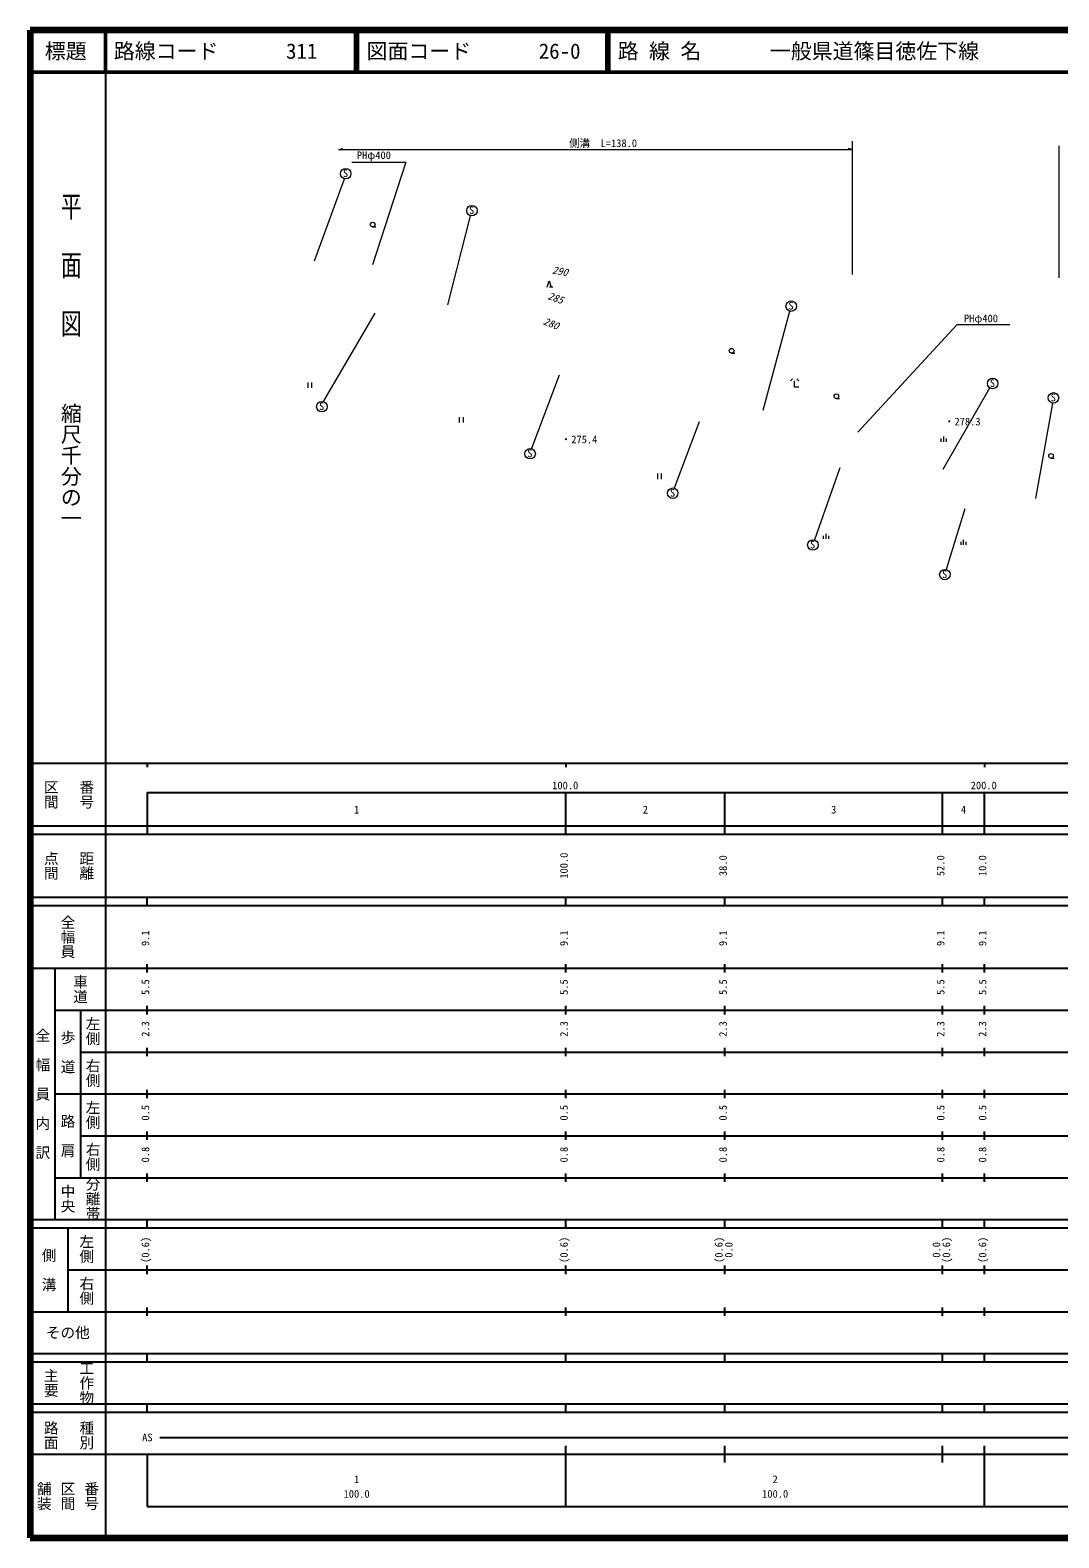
# Model space of a CAD drawing. Units: millimetres on the paper, with parts at other scales. Extents: x 40 to 680, y 20 to 380.
# Drawn here: x 40 to 285.8, y 20 to 380 of the extents above; entities that cross this region are included whole.
import ezdxf
from ezdxf.enums import TextEntityAlignment as Align

# ---------------------------------------------------------------- set-up
doc = ezdxf.new("R2010")
doc.units = ezdxf.units.MM
for name, color, linetype, lineweight in [('M-BGD', 7, 'Continuous', 13), ('M-STR-HTXT', 7, 'Continuous', 13), ('M-TTL', 2, 'Continuous', 140), ('M-TTL-BAND', 7, 'Continuous', 25), ('M-TTL-LINE', 7, 'Continuous', 50)]:
    doc.layers.add(name, color=color, linetype=linetype, lineweight=lineweight)
doc.layers.add('M-TTL-TXT', color=7, linetype='Continuous')
doc.styles.add('@ＭＳ ゴシック', font='')
doc.styles.add('ＭＳ ゴシック', font='')
doc.styles.get('@ＭＳ ゴシック').set_extended_font_data('@MS Gothic')
doc.styles.get('ＭＳ ゴシック').set_extended_font_data('MS Gothic')

msp = doc.modelspace()

# ---------------------------------------------------------------- linework, layer by layer
at = {"layer": 'M-BGD'}
for p, q in [((107.92, 324.925), (115.077, 344.533)), ((139.761, 314.391), (145.219, 335.694)), ((121.842, 333), (122.592, 333)), ((163.56, 318.639), (164.021, 320.175)), ((164.021, 320.175), (164.481, 318.639)), ((164.865, 318.639), (164.097, 318.639)), ((122.326, 312.44), (110.043, 291.299)), ((215.161, 289.293), (221.525, 312.892)), ((207.608, 302.902), (208.358, 302.902)), ((106.33, 295.879), (106.33, 294.579)), ((107.305, 294.579), (107.305, 295.879)), ((166.38, 297.6), (159.782, 280.07)), ((222.149, 296.733), (221.649, 296.233)), ((222.649, 294.733), (222.649, 296.233)), ((223.649, 296.233), (223.149, 296.733)), ((223.649, 294.733), (222.649, 294.733)), ((232.66, 292.017), (233.41, 292.017)), ((258.166, 275.167), (269.3, 294.58)), ((280.317, 268.165), (284.374, 290.949)), ((142.54, 287.579), (142.54, 286.279)), ((143.515, 286.279), (143.515, 287.579)), ((199.822, 286.469), (193.857, 270.644)), ((257.696, 281.711), (257.696, 282.461)), ((258.321, 281.711), (258.321, 282.961)), ((258.946, 281.711), (258.946, 282.461)), ((283.919, 277.774), (284.669, 277.774)), ((189.877, 274.125), (189.877, 272.825)), ((190.852, 272.825), (190.852, 274.125)), ((233.425, 275.49), (227.38, 258.266)), ((263.295, 265.691), (258.872, 251.203)), ((229.581, 258.522), (229.581, 259.272)), ((230.206, 258.522), (230.206, 259.772)), ((230.831, 258.522), (230.831, 259.272)), ((262.416, 257.085), (262.416, 257.835)), ((263.041, 257.085), (263.041, 258.335)), ((263.666, 257.085), (263.666, 257.835))]:
    msp.add_line(p, q, dxfattribs=at)
for centre, radius in [((115.406, 345.738), 1.25), ((145.548, 336.9), 1.25), ((121.841, 333.563), 0.562), ((221.834, 314.103), 1.25), ((207.608, 303.464), 0.562), ((269.964, 295.639), 1.25), ((232.659, 292.58), 0.562), ((284.501, 292.193), 1.25), ((109.702, 290.096), 1.25), ((159.46, 278.862), 1.25), ((283.918, 278.336), 0.562), ((193.539, 269.435), 1.25), ((227.008, 257.073), 1.25), ((258.548, 249.996), 1.25)]:
    msp.add_circle(centre, radius, dxfattribs=at)
at = {"layer": 'M-STR-HTXT'}
for p, q in [((236.392, 353.506), (236.392, 321.619)), ((113.703, 351.502), (114.703, 351.752)), ((113.703, 351.502), (236.416, 351.502)), ((236.416, 351.502), (235.416, 351.752)), ((285.765, 352.363), (285.765, 320.838))]:
    msp.add_line(p, q, dxfattribs=at)
for points in [[(116.839, 348.495), (129.75, 348.489), (121.76, 323.95)], [(274.057, 309.618), (261.387, 309.62), (237.767, 284.038)]]:
    msp.add_lwpolyline(points, dxfattribs=at)
at = {"layer": 'M-TTL'}
for p, q in [((40, 380), (40, 20)), ((680, 380), (40, 380)), ((40, 20), (680, 20))]:
    msp.add_line(p, q, dxfattribs=at)
at = {"layer": 'M-TTL-BAND'}
for p, q in [((58, 370), (58, 20)), ((40, 205), (579, 205)), ((68, 205), (68, 204)), ((168, 205), (168, 204)), ((268, 205), (268, 204)), ((68, 198), (579, 198)), ((68, 198), (68, 188)), ((168, 188), (168, 198)), ((206, 188), (206, 198)), ((258, 188), (258, 198)), ((268, 188), (268, 198)), ((40, 190), (579, 190)), ((40, 188), (579, 188)), ((40, 173), (579, 173)), ((68, 171), (68, 173)), ((168, 171), (168, 173)), ((206, 171), (206, 173)), ((258, 171), (258, 173)), ((268, 171), (268, 173)), ((40, 171), (579, 171)), ((40, 156), (579, 156)), ((46, 96), (46, 156)), ((68, 155), (68, 157)), ((168, 155), (168, 157)), ((206, 155), (206, 157)), ((258, 155), (258, 157)), ((268, 155), (268, 157)), ((46, 146), (579, 146)), ((52, 146), (52, 106)), ((68, 145), (68, 147)), ((168, 145), (168, 147)), ((206, 145), (206, 147)), ((258, 145), (258, 147)), ((268, 145), (268, 147)), ((68, 135), (68, 137)), ((168, 135), (168, 137)), ((206, 135), (206, 137)), ((258, 135), (258, 137)), ((268, 135), (268, 137)), ((52, 136), (579, 136)), ((46, 126), (579, 126)), ((68, 125), (68, 127)), ((168, 125), (168, 127)), ((206, 125), (206, 127)), ((258, 125), (258, 127)), ((268, 125), (268, 127)), ((52, 116), (579, 116)), ((68, 115), (68, 117)), ((168, 115), (168, 117)), ((206, 115), (206, 117)), ((258, 115), (258, 117)), ((268, 115), (268, 117)), ((46, 106), (579, 106)), ((68, 105), (68, 107)), ((168, 105), (168, 107)), ((206, 105), (206, 107)), ((258, 105), (258, 107)), ((268, 105), (268, 107)), ((40, 96), (579, 96)), ((40, 94), (579, 94)), ((49, 94), (49, 74)), ((68, 94), (68, 96)), ((168, 94), (168, 96)), ((206, 94), (206, 96)), ((258, 94), (258, 96)), ((268, 94), (268, 96)), ((49, 84), (579, 84)), ((68, 83), (68, 85)), ((168, 83), (168, 85)), ((206, 83), (206, 85)), ((258, 83), (258, 85)), ((268, 83), (268, 85)), ((40, 74), (579, 74)), ((68, 73), (68, 75)), ((168, 73), (168, 75)), ((206, 73), (206, 75)), ((258, 73), (258, 75)), ((268, 73), (268, 75)), ((40, 64), (579, 64)), ((40, 62), (579, 62)), ((68, 62), (68, 64)), ((168, 62), (168, 64)), ((206, 62), (206, 64)), ((258, 62), (258, 64)), ((268, 62), (268, 64)), ((40, 52), (579, 52)), ((68, 50), (68, 52)), ((168, 50), (168, 52)), ((206, 50), (206, 52)), ((258, 50), (258, 52)), ((268, 50), (268, 52)), ((40, 50), (579, 50)), ((71, 44), (525, 44)), ((40, 40), (579, 40)), ((68, 40), (68, 27.5)), ((168, 27.5), (168, 42)), ((206, 38), (206, 42)), ((258, 38), (258, 42)), ((268, 27.5), (268, 42)), ((68, 27.5), (579, 27.5))]:
    msp.add_line(p, q, dxfattribs=at)
at = {"layer": 'M-TTL-LINE'}
for p, q in [((58, 380), (58, 370)), ((117.75, 380), (117.75, 370)), ((118.25, 380), (118.25, 370)), ((177.75, 380), (177.75, 370)), ((178.25, 380), (178.25, 370)), ((40, 370), (680, 370))]:
    msp.add_line(p, q, dxfattribs=at)

# ---------------------------------------------------------------- texts
at = {"layer": 'M-BGD', "style": 'ＭＳ ゴシック'}
for p in [(114.728, 344.365), (144.869, 335.526), (221.155, 312.729), (269.285, 294.266), (283.823, 290.819), (109.024, 288.722), (158.781, 277.488), (192.86, 268.061), (226.33, 255.699), (257.87, 248.622)]:
    msp.add_text('S', height=1.833, dxfattribs=at).set_placement(p, align=Align.BOTTOM_LEFT)
at = {"layer": 'M-BGD', "style": 'ＭＳ ゴシック', "oblique": 15}
for s, rotation, p in [('290', 349.433, (166.625, 322.457)), ('285', 340.029, (165.57, 316.057)), ('280', 338.516, (164.495, 309.974))]:
    msp.add_text(s, height=1.833, rotation=rotation, dxfattribs=at).set_placement(p, align=Align.MIDDLE_CENTER)
at = {"layer": 'M-BGD', "style": 'ＭＳ ゴシック'}
for s, p in [('・278.3', (262.718, 286.54)), ('・275.4', (171.156, 282.276))]:
    msp.add_text(s, height=1.833, dxfattribs=at).set_placement(p, align=Align.MIDDLE_CENTER)
at = {"layer": 'M-STR-HTXT', "style": 'ＭＳ ゴシック'}
for s, p in [('側溝\u3000L=138.0', (168.781, 351.546)), ('PHφ400', (118.062, 348.656)), ('PHφ400', (263.116, 309.71))]:
    msp.add_text(s, height=1.833, dxfattribs=at).set_placement(p, align=Align.BOTTOM_LEFT)
at = {"layer": 'M-TTL-BAND', "style": '@ＭＳ ゴシック', "width": 1.4}
msp.add_text('平  面  図', height=3.666, rotation=270, dxfattribs=at).set_placement((49.777, 306.475), align=Align.MIDDLE_RIGHT)
at = {"layer": 'M-TTL-BAND', "style": '@ＭＳ ゴシック'}
msp.add_text('縮尺千分の一', height=3.666, rotation=270, dxfattribs=at).set_placement((49.777, 261.03), align=Align.MIDDLE_RIGHT)
for s, p in [('区間', (45, 197.5)), ('番号', (53.5, 197.5)), ('点間', (45, 180.5)), ('距離', (53.5, 180.5)), ('全幅員', (49, 163.5)), ('車道', (52, 151)), ('左側', (55, 141)), ('全\u3000幅\u3000員\u3000内\u3000訳', (43, 126)), ('歩\u3000道', (49, 136)), ('右側', (55, 131)), ('左側', (55, 121)), ('路\u3000肩', (49, 116)), ('右側', (55, 111)), ('分離帯', (55, 101)), ('中央', (49, 101)), ('左側', (53.5, 89)), ('側\u3000溝', (44.5, 84)), ('右側', (53.5, 79)), ('工作物', (53.5, 57)), ('主要', (45, 57)), ('路面', (45, 44.5)), ('種別', (53.5, 44.5)), ('舗装', (43.333, 30)), ('区間', (49, 30)), ('番号', (54.667, 30))]:
    msp.add_text(s, height=2.566, rotation=270, dxfattribs=at).set_placement(p, align=Align.MIDDLE_CENTER)
at = {"layer": 'M-TTL-BAND', "style": 'ＭＳ ゴシック'}
for s, p in [('100.0', (167.844, 198.195)), ('200.0', (267.844, 198.195)), ('1', (118, 192.405)), ('2', (187, 192.405)), ('3', (232, 192.405)), ('4', (263, 192.405)), ('AS', (68, 42.5)), ('1', (118, 32.523)), ('2', (218, 32.523)), ('100.0', (118, 29.033)), ('100.0', (218, 29.033))]:
    msp.add_text(s, height=1.833, dxfattribs=at).set_placement(p, align=Align.BOTTOM_CENTER)
for s, p in [('100.0', (169, 180.5)), ('38.0', (207, 180.5)), ('52.0', (259, 180.5)), ('10.0', (269, 180.5)), ('9.1', (69, 163.174)), ('9.1', (169, 163.174)), ('9.1', (207, 163.174)), ('9.1', (259, 163.174)), ('9.1', (269, 163.174)), ('5.5', (69, 151.5)), ('5.5', (169, 151.5)), ('5.5', (207, 151.5)), ('5.5', (259, 151.5)), ('5.5', (269, 151.5)), ('2.3', (69, 141.5)), ('2.3', (169, 141.5)), ('2.3', (207, 141.5)), ('2.3', (259, 141.5)), ('2.3', (269, 141.5)), ('0.5', (69, 121.5)), ('0.5', (169, 121.5)), ('0.5', (207, 121.5)), ('0.5', (259, 121.5)), ('0.5', (269, 121.5)), ('0.8', (69, 111.5)), ('0.8', (169, 111.5)), ('0.8', (207, 111.5)), ('0.8', (259, 111.5)), ('0.8', (269, 111.5)), ('(0.6)', (69, 88.764)), ('(0.6)', (169, 88.764)), ('(0.6)', (206, 88.764)), ('0.0', (208.37, 88.764)), ('0.0', (258, 88.764)), ('(0.6)', (260.37, 88.764)), ('(0.6)', (269, 88.764))]:
    msp.add_text(s, height=1.833, rotation=90, dxfattribs=at).set_placement(p, align=Align.BOTTOM_CENTER)
msp.add_text('その他', height=2.566, dxfattribs=at).set_placement((49, 69), align=Align.MIDDLE_CENTER)
at = {"layer": 'M-TTL-TXT', "style": 'ＭＳ ゴシック'}
msp.add_text('標題', height=3.666, dxfattribs=at).set_placement((48.5, 375), align=Align.MIDDLE_CENTER)
for s, p in [('路線コード', (60, 375)), ('311', (101.142, 375)), ('図面コード', (120.38, 375)), ('26-0', (161.521, 375)), ('路 線 名', (180.38, 375)), ('一般県道篠目徳佐下線', (216.734, 375))]:
    msp.add_text(s, height=3.666, dxfattribs=at).set_placement(p, align=Align.MIDDLE_LEFT)

doc.saveas('drawing.dxf')
